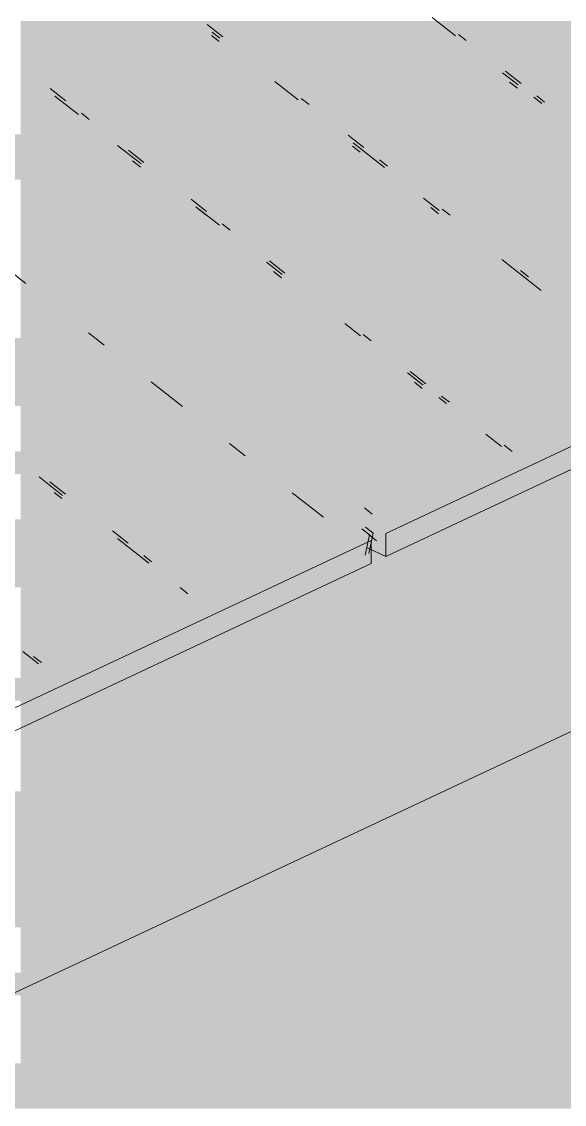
# Paper-space layout '03 3D Building and Roof' of a CAD drawing. Header units: millimetres. Extents: x 5 to 415, y 5 to 292.
# Drawn here: x 279.125 to 281.434, y 69.136 to 73.742 of the extents above; entities that cross this region are included whole.
import ezdxf

# ---------------------------------------------------------------- set-up
doc = ezdxf.new("R2010")
doc.units = ezdxf.units.MM
doc.layers.add('EXISTING', color=7, linetype='Continuous')
doc.layers.add('IMAGES', color=7, linetype='Continuous')

# ---------------------------------------------------------------- blocks, each defined once
blk = doc.blocks.new('SHEET_03')
at = {"layer": 'EXISTING', "color": 250, "lineweight": 9}
for p, q in [((280.871, 73.7606), (280.971, 73.6822)), ((279.9812, 73.6773), (279.9145, 73.7296)), ((279.9656, 73.6578), (279.9323, 73.6839)), ((279.9354, 73.6976), (279.9687, 73.6715)), ((281.0168, 73.6619), (280.9835, 73.688)), ((281.171, 73.5252), (281.2376, 73.4729)), ((281.2501, 73.4787), (281.1835, 73.5311)), ((280.202, 73.4883), (280.302, 73.4099)), ((281.2346, 73.4592), (281.2012, 73.4854)), ((279.3122, 73.405), (279.2455, 73.4574)), ((279.2663, 73.4253), (279.3663, 73.3469)), ((280.3478, 73.3896), (280.3145, 73.4157)), ((281.3043, 73.4206), (281.3376, 73.3944)), ((281.3501, 73.4003), (281.3168, 73.4264)), ((279.4121, 73.3266), (279.3788, 73.3527)), ((280.674, 71.5644), (284.4882, 73.355)), ((280.5811, 73.2065), (280.5144, 73.2588)), ((280.674, 71.4669), (284.4882, 73.2576)), ((279.533, 73.2161), (279.6329, 73.1376)), ((280.5655, 73.1869), (280.5322, 73.2131)), ((280.5353, 73.2268), (280.6686, 73.1221)), ((279.6454, 73.1434), (279.5788, 73.1958)), ((280.6811, 73.128), (280.6477, 73.1541)), ((279.6299, 73.1239), (279.5966, 73.1501)), ((279.912, 72.9342), (279.8454, 72.9865)), ((280.8352, 72.9913), (280.9019, 72.939)), ((279.8662, 72.9545), (279.9662, 72.876)), ((279.909, 72.9205), (279.8757, 72.9466)), ((280.8988, 72.9253), (280.8655, 72.9515)), ((280.9477, 72.9187), (280.9143, 72.9449)), ((280.012, 72.8557), (279.9787, 72.8819)), ((280.1662, 72.719), (280.2328, 72.6667)), ((280.2453, 72.6726), (280.1787, 72.7249)), ((281.1685, 72.7297), (281.3351, 72.5989)), ((279.0767, 72.6801), (279.1433, 72.6277)), ((280.2298, 72.653), (280.1964, 72.6792)), ((281.2809, 72.6571), (281.2476, 72.6833)), ((278.4884, 69.3266), (285.0735, 72.4181)), ((279.4099, 72.4185), (279.4766, 72.3662)), ((280.4994, 72.4574), (280.5661, 72.4051)), ((280.6119, 72.3848), (280.5786, 72.411)), ((280.766, 72.2482), (280.8327, 72.1959)), ((280.8452, 72.2017), (280.7785, 72.254)), ((279.6765, 72.2092), (279.8099, 72.1046)), ((280.8296, 72.1822), (280.7963, 72.2083)), ((280.8993, 72.1435), (280.9327, 72.1174)), ((280.9452, 72.1232), (280.9118, 72.1494)), ((281.0993, 71.9866), (281.166, 71.9343)), ((280.0098, 71.9476), (280.0765, 71.8953)), ((281.2118, 71.914), (281.1784, 71.9401)), ((279.1989, 71.8051), (279.2989, 71.7266)), ((279.3114, 71.7325), (279.2447, 71.7848)), ((279.2958, 71.7129), (279.2625, 71.7391)), ((280.2764, 71.7383), (280.4097, 71.6337)), ((280.6169, 71.6473), (280.5836, 71.6735)), ((280.5722, 71.5845), (280.6055, 71.5584)), ((280.6211, 71.5657), (280.5878, 71.5919)), ((279.578, 71.5232), (279.5113, 71.5755)), ((279.5322, 71.5435), (279.6655, 71.4389)), ((280.6055, 71.5584), (280.5864, 71.4729)), ((280.6016, 71.5601), (280.6349, 71.5339)), ((280.602, 71.4802), (280.6211, 71.5657)), ((280.674, 71.4669), (280.674, 71.5644)), ((276.7973, 69.7444), (280.6115, 71.535)), ((280.5959, 71.5035), (280.674, 71.4669)), ((280.6115, 71.535), (280.6115, 71.4376)), ((279.678, 71.4447), (279.6446, 71.4709)), ((277.2211, 69.8459), (280.6115, 71.4376)), ((279.7988, 71.3342), (279.8321, 71.3081)), ((279.1297, 71.0619), (279.1964, 71.0096)), ((279.2089, 71.0155), (279.1756, 71.0416))]:
    blk.add_line(p, q, dxfattribs=at)
at = {"layer": 'IMAGES', "color": 7}
for points in [[(279.12, 73.649), (279.2164, 73.649), (279.12, 73.7454), (279.2164, 73.7454)], [(279.2164, 73.649), (279.6982, 73.649), (279.2164, 73.7454), (279.6982, 73.7454)], [(279.6982, 73.649), (279.7945, 73.649), (279.6982, 73.7454), (279.7945, 73.7454)], [(279.7945, 73.649), (279.8909, 73.649), (279.7945, 73.7454), (279.8909, 73.7454)], [(279.8909, 73.649), (280.0836, 73.649), (279.8909, 73.7454), (280.0836, 73.7454)], [(280.0836, 73.649), (280.18, 73.649), (280.0836, 73.7454), (280.18, 73.7454)], [(280.18, 73.649), (280.7582, 73.649), (280.18, 73.7454), (280.7582, 73.7454)], [(280.7582, 73.649), (280.8545, 73.649), (280.7582, 73.7454), (280.8545, 73.7454)], [(280.8545, 73.649), (281.0473, 73.649), (280.8545, 73.7454), (281.0473, 73.7454)], [(281.0473, 73.649), (281.1436, 73.649), (281.0473, 73.7454), (281.1436, 73.7454)], [(281.1436, 73.649), (281.7218, 73.649), (281.1436, 73.7454), (281.7218, 73.7454)], [(279.12, 73.5526), (279.2164, 73.5526), (279.12, 73.649), (279.2164, 73.649)], [(279.2164, 73.5526), (279.3127, 73.5526), (279.2164, 73.649), (279.3127, 73.649)], [(279.3127, 73.5526), (279.7945, 73.5526), (279.3127, 73.649), (279.7945, 73.649)], [(279.7945, 73.5526), (279.8909, 73.5526), (279.7945, 73.649), (279.8909, 73.649)], [(279.8909, 73.5526), (279.9873, 73.5526), (279.8909, 73.649), (279.9873, 73.649)], [(279.9873, 73.5526), (280.0836, 73.5526), (279.9873, 73.649), (280.0836, 73.649)], [(280.0836, 73.5526), (280.18, 73.5526), (280.0836, 73.649), (280.18, 73.649)], [(280.18, 73.5526), (280.2764, 73.5526), (280.18, 73.649), (280.2764, 73.649)], [(280.2764, 73.5526), (280.3727, 73.5526), (280.2764, 73.649), (280.3727, 73.649)], [(280.3727, 73.5526), (280.9509, 73.5526), (280.3727, 73.649), (280.9509, 73.649)], [(280.9509, 73.5526), (281.0473, 73.5526), (280.9509, 73.649), (281.0473, 73.649)], [(281.0473, 73.5526), (281.1436, 73.5526), (281.0473, 73.649), (281.1436, 73.649)], [(281.1436, 73.5526), (281.24, 73.5526), (281.1436, 73.649), (281.24, 73.649)], [(281.24, 73.5526), (281.3364, 73.5526), (281.24, 73.649), (281.3364, 73.649)], [(281.3364, 73.5526), (281.8182, 73.5526), (281.3364, 73.649), (281.8182, 73.649)], [(279.12, 73.4562), (279.2164, 73.4562), (279.12, 73.5526), (279.2164, 73.5526)], [(279.2164, 73.4562), (279.3127, 73.4562), (279.2164, 73.5526), (279.3127, 73.5526)], [(279.3127, 73.4562), (279.8909, 73.4562), (279.3127, 73.5526), (279.8909, 73.5526)], [(279.8909, 73.4562), (279.9873, 73.4562), (279.8909, 73.5526), (279.9873, 73.5526)], [(279.9873, 73.4562), (280.0836, 73.4562), (279.9873, 73.5526), (280.0836, 73.5526)], [(280.0836, 73.4562), (280.18, 73.4562), (280.0836, 73.5526), (280.18, 73.5526)], [(280.18, 73.4562), (280.2764, 73.4562), (280.18, 73.5526), (280.2764, 73.5526)], [(280.2764, 73.4562), (280.3727, 73.4562), (280.2764, 73.5526), (280.3727, 73.5526)], [(280.3727, 73.4562), (280.4691, 73.4562), (280.3727, 73.5526), (280.4691, 73.5526)], [(280.4691, 73.4562), (280.9509, 73.4562), (280.4691, 73.5526), (280.9509, 73.5526)], [(280.9509, 73.4562), (281.0473, 73.4562), (280.9509, 73.5526), (281.0473, 73.5526)], [(281.0473, 73.4562), (281.1436, 73.4562), (281.0473, 73.5526), (281.1436, 73.5526)], [(281.1436, 73.4562), (281.24, 73.4562), (281.1436, 73.5526), (281.24, 73.5526)], [(281.24, 73.4562), (281.3364, 73.4562), (281.24, 73.5526), (281.3364, 73.5526)], [(281.3364, 73.4562), (281.4327, 73.4562), (281.3364, 73.5526), (281.4327, 73.5526)], [(281.4327, 73.4562), (281.9145, 73.4562), (281.4327, 73.5526), (281.9145, 73.5526)], [(279.12, 73.3598), (279.2164, 73.3598), (279.12, 73.4562), (279.2164, 73.4562)], [(279.2164, 73.3598), (279.4091, 73.3598), (279.2164, 73.4562), (279.4091, 73.4562)], [(279.4091, 73.3598), (279.5055, 73.3598), (279.4091, 73.4562), (279.5055, 73.4562)], [(279.5055, 73.3598), (280.0836, 73.3598), (279.5055, 73.4562), (280.0836, 73.4562)], [(280.0836, 73.3598), (280.18, 73.3598), (280.0836, 73.4562), (280.18, 73.4562)], [(280.18, 73.3598), (280.3727, 73.3598), (280.18, 73.4562), (280.3727, 73.4562)], [(280.3727, 73.3598), (280.4691, 73.3598), (280.3727, 73.4562), (280.4691, 73.4562)], [(280.4691, 73.3598), (280.5655, 73.3598), (280.4691, 73.4562), (280.5655, 73.4562)], [(280.5655, 73.3598), (281.1436, 73.3598), (280.5655, 73.4562), (281.1436, 73.4562)], [(281.1436, 73.3598), (281.24, 73.3598), (281.1436, 73.4562), (281.24, 73.4562)], [(281.24, 73.3598), (281.4327, 73.3598), (281.24, 73.4562), (281.4327, 73.4562)], [(281.4327, 73.3598), (282.1073, 73.3598), (281.4327, 73.4562), (282.1073, 73.4562)], [(279.12, 73.2634), (279.2164, 73.2634), (279.12, 73.3598), (279.2164, 73.3598)], [(279.2164, 73.2634), (279.3127, 73.2634), (279.2164, 73.3598), (279.3127, 73.3598)], [(279.3127, 73.2634), (279.5055, 73.2634), (279.3127, 73.3598), (279.5055, 73.3598)], [(279.5055, 73.2634), (279.6018, 73.2634), (279.5055, 73.3598), (279.6018, 73.3598)], [(279.6018, 73.2634), (279.6982, 73.2634), (279.6018, 73.3598), (279.6982, 73.3598)], [(279.6982, 73.2634), (280.18, 73.2634), (279.6982, 73.3598), (280.18, 73.3598)], [(280.18, 73.2634), (280.2764, 73.2634), (280.18, 73.3598), (280.2764, 73.3598)], [(280.2764, 73.2634), (280.3727, 73.2634), (280.2764, 73.3598), (280.3727, 73.3598)], [(280.3727, 73.2634), (280.4691, 73.2634), (280.3727, 73.3598), (280.4691, 73.3598)], [(280.4691, 73.2634), (280.5655, 73.2634), (280.4691, 73.3598), (280.5655, 73.3598)], [(280.5655, 73.2634), (280.6618, 73.2634), (280.5655, 73.3598), (280.6618, 73.3598)], [(280.6618, 73.2634), (281.1436, 73.2634), (280.6618, 73.3598), (281.1436, 73.3598)], [(281.1436, 73.2634), (281.24, 73.2634), (281.1436, 73.3598), (281.24, 73.3598)], [(281.24, 73.2634), (281.3364, 73.2634), (281.24, 73.3598), (281.3364, 73.3598)], [(281.3364, 73.2634), (281.4327, 73.2634), (281.3364, 73.3598), (281.4327, 73.3598)], [(281.4327, 73.2634), (281.5291, 73.2634), (281.4327, 73.3598), (281.5291, 73.3598)], [(278.8309, 73.167), (279.3127, 73.167), (278.8309, 73.2634), (279.3127, 73.2634)], [(279.3127, 73.167), (279.4091, 73.167), (279.3127, 73.2634), (279.4091, 73.2634)], [(279.4091, 73.167), (279.5055, 73.167), (279.4091, 73.2634), (279.5055, 73.2634)], [(279.5055, 73.167), (279.6018, 73.167), (279.5055, 73.2634), (279.6018, 73.2634)], [(279.6018, 73.167), (279.6982, 73.167), (279.6018, 73.2634), (279.6982, 73.2634)], [(279.6982, 73.167), (279.7945, 73.167), (279.6982, 73.2634), (279.7945, 73.2634)], [(279.7945, 73.167), (280.2764, 73.167), (279.7945, 73.2634), (280.2764, 73.2634)], [(280.2764, 73.167), (280.3727, 73.167), (280.2764, 73.2634), (280.3727, 73.2634)], [(280.3727, 73.167), (280.4691, 73.167), (280.3727, 73.2634), (280.4691, 73.2634)], [(280.4691, 73.167), (280.5655, 73.167), (280.4691, 73.2634), (280.5655, 73.2634)], [(280.5655, 73.167), (280.6618, 73.167), (280.5655, 73.2634), (280.6618, 73.2634)], [(280.6618, 73.167), (280.8545, 73.167), (280.6618, 73.2634), (280.8545, 73.2634)], [(280.8545, 73.167), (281.3364, 73.167), (280.8545, 73.2634), (281.3364, 73.2634)], [(281.3364, 73.167), (281.4327, 73.167), (281.3364, 73.2634), (281.4327, 73.2634)], [(281.4327, 73.167), (281.5291, 73.167), (281.4327, 73.2634), (281.5291, 73.2634)], [(278.9273, 73.0706), (279.4091, 73.0706), (278.9273, 73.167), (279.4091, 73.167)], [(279.4091, 73.0706), (279.5055, 73.0706), (279.4091, 73.167), (279.5055, 73.167)], [(279.5055, 73.0706), (279.6018, 73.0706), (279.5055, 73.167), (279.6018, 73.167)], [(279.6018, 73.0706), (279.6982, 73.0706), (279.6018, 73.167), (279.6982, 73.167)], [(279.6982, 72.9742), (279.7945, 72.9742), (279.6982, 73.167), (279.7945, 73.167)], [(279.7945, 73.0706), (279.8909, 73.0706), (279.7945, 73.167), (279.8909, 73.167)], [(279.8909, 73.0706), (279.9873, 73.0706), (279.8909, 73.167), (279.9873, 73.167)], [(279.9873, 73.0706), (280.4691, 73.0706), (279.9873, 73.167), (280.4691, 73.167)], [(280.4691, 73.0706), (280.5655, 73.0706), (280.4691, 73.167), (280.5655, 73.167)], [(280.5655, 73.0706), (280.6618, 73.0706), (280.5655, 73.167), (280.6618, 73.167)], [(280.6618, 72.9742), (280.7582, 72.9742), (280.6618, 73.167), (280.7582, 73.167)], [(280.7582, 73.0706), (280.8545, 73.0706), (280.7582, 73.167), (280.8545, 73.167)], [(280.8545, 73.0706), (280.9509, 73.0706), (280.8545, 73.167), (280.9509, 73.167)], [(280.9509, 73.0706), (281.4327, 73.0706), (280.9509, 73.167), (281.4327, 73.167)], [(281.4327, 73.0706), (281.5291, 73.0706), (281.4327, 73.167), (281.5291, 73.167)], [(279.12, 72.9742), (279.5055, 72.9742), (279.12, 73.0706), (279.5055, 73.0706)], [(279.5055, 72.9742), (279.6018, 72.9742), (279.5055, 73.0706), (279.6018, 73.0706)], [(279.6018, 72.9742), (279.6982, 72.9742), (279.6018, 73.0706), (279.6982, 73.0706)], [(279.7945, 72.9742), (279.8909, 72.9742), (279.7945, 73.0706), (279.8909, 73.0706)], [(279.8909, 72.9742), (279.9873, 72.9742), (279.8909, 73.0706), (279.9873, 73.0706)], [(279.9873, 72.9742), (280.0836, 72.9742), (279.9873, 73.0706), (280.0836, 73.0706)], [(280.0836, 72.9742), (280.5655, 72.9742), (280.0836, 73.0706), (280.5655, 73.0706)], [(280.5655, 72.9742), (280.6618, 72.9742), (280.5655, 73.0706), (280.6618, 73.0706)], [(280.7582, 72.9742), (280.8545, 72.9742), (280.7582, 73.0706), (280.8545, 73.0706)], [(280.8545, 72.9742), (280.9509, 72.9742), (280.8545, 73.0706), (280.9509, 73.0706)], [(280.9509, 72.9742), (281.5291, 72.9742), (280.9509, 73.0706), (281.5291, 73.0706)], [(279.12, 72.8778), (279.2164, 72.8778), (279.12, 72.9742), (279.2164, 72.9742)], [(279.2164, 72.8778), (279.6982, 72.8778), (279.2164, 72.9742), (279.6982, 72.9742)], [(279.6982, 72.8778), (279.7945, 72.8778), (279.6982, 72.9742), (279.7945, 72.9742)], [(279.7945, 72.8778), (279.8909, 72.8778), (279.7945, 72.9742), (279.8909, 72.9742)], [(279.8909, 72.8778), (279.9873, 72.8778), (279.8909, 72.9742), (279.9873, 72.9742)], [(279.9873, 72.8778), (280.0836, 72.8778), (279.9873, 72.9742), (280.0836, 72.9742)], [(280.0836, 72.8778), (280.18, 72.8778), (280.0836, 72.9742), (280.18, 72.9742)], [(280.18, 72.8778), (280.6618, 72.8778), (280.18, 72.9742), (280.6618, 72.9742)], [(280.6618, 72.8778), (280.7582, 72.8778), (280.6618, 72.9742), (280.7582, 72.9742)], [(280.7582, 72.8778), (280.8545, 72.8778), (280.7582, 72.9742), (280.8545, 72.9742)], [(280.8545, 72.8778), (281.0473, 72.8778), (280.8545, 72.9742), (281.0473, 72.9742)], [(281.0473, 72.8778), (281.1436, 72.8778), (281.0473, 72.9742), (281.1436, 72.9742)], [(281.1436, 72.8778), (281.24, 72.8778), (281.1436, 72.9742), (281.24, 72.9742)], [(281.24, 72.8778), (281.7218, 72.8778), (281.24, 72.9742), (281.7218, 72.9742)], [(279.12, 72.685), (279.2164, 72.685), (279.12, 72.8778), (279.2164, 72.8778)], [(279.2164, 72.7814), (279.3127, 72.7814), (279.2164, 72.8778), (279.3127, 72.8778)], [(279.3127, 72.7814), (279.7945, 72.7814), (279.3127, 72.8778), (279.7945, 72.8778)], [(279.7945, 72.7814), (279.8909, 72.7814), (279.7945, 72.8778), (279.8909, 72.8778)], [(279.8909, 72.7814), (280.0836, 72.7814), (279.8909, 72.8778), (280.0836, 72.8778)], [(280.0836, 72.7814), (280.18, 72.7814), (280.0836, 72.8778), (280.18, 72.8778)], [(280.18, 72.7814), (280.2764, 72.7814), (280.18, 72.8778), (280.2764, 72.8778)], [(280.2764, 72.7814), (280.7582, 72.7814), (280.2764, 72.8778), (280.7582, 72.8778)], [(280.7582, 72.7814), (280.8545, 72.7814), (280.7582, 72.8778), (280.8545, 72.8778)], [(280.8545, 72.7814), (280.9509, 72.7814), (280.8545, 72.8778), (280.9509, 72.8778)], [(280.9509, 72.7814), (281.0473, 72.7814), (280.9509, 72.8778), (281.0473, 72.8778)], [(281.0473, 72.685), (281.1436, 72.685), (281.0473, 72.8778), (281.1436, 72.8778)], [(281.1436, 72.7814), (281.24, 72.7814), (281.1436, 72.8778), (281.24, 72.8778)], [(281.24, 72.7814), (281.3364, 72.7814), (281.24, 72.8778), (281.3364, 72.8778)], [(281.3364, 72.7814), (281.8182, 72.7814), (281.3364, 72.8778), (281.8182, 72.8778)], [(279.2164, 72.685), (279.3127, 72.685), (279.2164, 72.7814), (279.3127, 72.7814)], [(279.3127, 72.685), (279.4091, 72.685), (279.3127, 72.7814), (279.4091, 72.7814)], [(279.4091, 72.685), (279.5055, 72.685), (279.4091, 72.7814), (279.5055, 72.7814)], [(279.5055, 72.685), (279.8909, 72.685), (279.5055, 72.7814), (279.8909, 72.7814)], [(279.8909, 72.685), (279.9873, 72.685), (279.8909, 72.7814), (279.9873, 72.7814)], [(279.9873, 72.685), (280.0836, 72.685), (279.9873, 72.7814), (280.0836, 72.7814)], [(280.0836, 72.685), (280.18, 72.685), (280.0836, 72.7814), (280.18, 72.7814)], [(280.18, 72.685), (280.2764, 72.685), (280.18, 72.7814), (280.2764, 72.7814)], [(280.2764, 72.685), (280.3727, 72.685), (280.2764, 72.7814), (280.3727, 72.7814)], [(280.3727, 72.685), (280.9509, 72.685), (280.3727, 72.7814), (280.9509, 72.7814)], [(280.9509, 72.685), (281.0473, 72.685), (280.9509, 72.7814), (281.0473, 72.7814)], [(281.1436, 72.685), (281.24, 72.685), (281.1436, 72.7814), (281.24, 72.7814)], [(281.24, 72.685), (281.3364, 72.685), (281.24, 72.7814), (281.3364, 72.7814)], [(281.3364, 72.685), (281.4327, 72.685), (281.3364, 72.7814), (281.4327, 72.7814)], [(281.4327, 72.685), (281.9145, 72.685), (281.4327, 72.7814), (281.9145, 72.7814)], [(279.12, 72.4922), (279.2164, 72.4922), (279.12, 72.685), (279.2164, 72.685)], [(279.2164, 72.5886), (279.3127, 72.5886), (279.2164, 72.685), (279.3127, 72.685)], [(279.3127, 72.5886), (279.4091, 72.5886), (279.3127, 72.685), (279.4091, 72.685)], [(279.4091, 72.5886), (279.6018, 72.5886), (279.4091, 72.685), (279.6018, 72.685)], [(279.6018, 72.5886), (279.9873, 72.5886), (279.6018, 72.685), (279.9873, 72.685)], [(279.9873, 72.5886), (280.0836, 72.5886), (279.9873, 72.685), (280.0836, 72.685)], [(280.0836, 72.5886), (280.18, 72.5886), (280.0836, 72.685), (280.18, 72.685)], [(280.18, 72.5886), (280.3727, 72.5886), (280.18, 72.685), (280.3727, 72.685)], [(280.3727, 72.5886), (280.4691, 72.5886), (280.3727, 72.685), (280.4691, 72.685)], [(280.4691, 72.5886), (280.5655, 72.5886), (280.4691, 72.685), (280.5655, 72.685)], [(280.5655, 72.5886), (281.0473, 72.5886), (280.5655, 72.685), (281.0473, 72.685)], [(281.0473, 72.5886), (281.1436, 72.5886), (281.0473, 72.685), (281.1436, 72.685)], [(281.1436, 72.5886), (281.24, 72.5886), (281.1436, 72.685), (281.24, 72.685)], [(281.24, 72.5886), (281.3364, 72.5886), (281.24, 72.685), (281.3364, 72.685)], [(281.3364, 72.5886), (281.4327, 72.5886), (281.3364, 72.685), (281.4327, 72.685)], [(281.4327, 72.5886), (281.5291, 72.5886), (281.4327, 72.685), (281.5291, 72.685)], [(279.2164, 72.4922), (279.4091, 72.4922), (279.2164, 72.5886), (279.4091, 72.5886)], [(279.4091, 72.4922), (279.5055, 72.4922), (279.4091, 72.5886), (279.5055, 72.5886)], [(279.5055, 72.3958), (279.6018, 72.3958), (279.5055, 72.5886), (279.6018, 72.5886)], [(279.6018, 72.4922), (279.6982, 72.4922), (279.6018, 72.5886), (279.6982, 72.5886)], [(279.6982, 72.4922), (280.18, 72.4922), (279.6982, 72.5886), (280.18, 72.5886)], [(280.18, 72.4922), (280.2764, 72.4922), (280.18, 72.5886), (280.2764, 72.5886)], [(280.2764, 72.4922), (280.3727, 72.4922), (280.2764, 72.5886), (280.3727, 72.5886)], [(280.3727, 72.4922), (280.4691, 72.4922), (280.3727, 72.5886), (280.4691, 72.5886)], [(280.4691, 72.4922), (280.5655, 72.4922), (280.4691, 72.5886), (280.5655, 72.5886)], [(280.5655, 72.4922), (280.6618, 72.4922), (280.5655, 72.5886), (280.6618, 72.5886)], [(280.6618, 72.4922), (281.1436, 72.4922), (280.6618, 72.5886), (281.1436, 72.5886)], [(281.1436, 72.4922), (281.24, 72.4922), (281.1436, 72.5886), (281.24, 72.5886)], [(281.24, 72.4922), (281.3364, 72.4922), (281.24, 72.5886), (281.3364, 72.5886)], [(281.3364, 72.4922), (281.5291, 72.4922), (281.3364, 72.5886), (281.5291, 72.5886)], [(279.12, 72.3958), (279.2164, 72.3958), (279.12, 72.4922), (279.2164, 72.4922)], [(279.2164, 72.3958), (279.3127, 72.3958), (279.2164, 72.4922), (279.3127, 72.4922)], [(279.3127, 72.3958), (279.4091, 72.3958), (279.3127, 72.4922), (279.4091, 72.4922)], [(279.4091, 72.3958), (279.5055, 72.3958), (279.4091, 72.4922), (279.5055, 72.4922)], [(279.6018, 72.3958), (279.6982, 72.3958), (279.6018, 72.4922), (279.6982, 72.4922)], [(279.6982, 72.3958), (279.7945, 72.3958), (279.6982, 72.4922), (279.7945, 72.4922)], [(279.7945, 72.3958), (279.8909, 72.3958), (279.7945, 72.4922), (279.8909, 72.4922)], [(279.8909, 72.2994), (280.3727, 72.2994), (279.8909, 72.4922), (280.3727, 72.4922)], [(280.3727, 72.3958), (280.5655, 72.3958), (280.3727, 72.4922), (280.5655, 72.4922)], [(280.5655, 72.3958), (280.6618, 72.3958), (280.5655, 72.4922), (280.6618, 72.4922)], [(280.6618, 72.3958), (280.7582, 72.3958), (280.6618, 72.4922), (280.7582, 72.4922)], [(280.7582, 72.3958), (281.24, 72.3958), (280.7582, 72.4922), (281.24, 72.4922)], [(281.24, 72.3958), (281.3364, 72.3958), (281.24, 72.4922), (281.3364, 72.4922)], [(281.3364, 72.3958), (281.4327, 72.3958), (281.3364, 72.4922), (281.4327, 72.4922)], [(281.4327, 72.3958), (281.6255, 72.3958), (281.4327, 72.4922), (281.6255, 72.4922)], [(278.7345, 72.2994), (279.2164, 72.2994), (278.7345, 72.3958), (279.2164, 72.3958)], [(279.2164, 72.2994), (279.3127, 72.2994), (279.2164, 72.3958), (279.3127, 72.3958)], [(279.3127, 72.2994), (279.4091, 72.2994), (279.3127, 72.3958), (279.4091, 72.3958)], [(279.4091, 72.2994), (279.5055, 72.2994), (279.4091, 72.3958), (279.5055, 72.3958)], [(279.5055, 72.2994), (279.6018, 72.2994), (279.5055, 72.3958), (279.6018, 72.3958)], [(279.6018, 72.2994), (279.7945, 72.2994), (279.6018, 72.3958), (279.7945, 72.3958)], [(279.7945, 72.2994), (279.8909, 72.2994), (279.7945, 72.3958), (279.8909, 72.3958)], [(280.3727, 72.2994), (280.4691, 72.2994), (280.3727, 72.3958), (280.4691, 72.3958)], [(280.4691, 72.2994), (280.5655, 72.2994), (280.4691, 72.3958), (280.5655, 72.3958)], [(280.5655, 72.2994), (280.7582, 72.2994), (280.5655, 72.3958), (280.7582, 72.3958)], [(280.7582, 72.2994), (280.8545, 72.2994), (280.7582, 72.3958), (280.8545, 72.3958)], [(280.8545, 72.2994), (280.9509, 72.2994), (280.8545, 72.3958), (280.9509, 72.3958)], [(280.9509, 72.2994), (281.4327, 72.2994), (280.9509, 72.3958), (281.4327, 72.3958)], [(281.4327, 72.2994), (281.5291, 72.2994), (281.4327, 72.3958), (281.5291, 72.3958)], [(278.8309, 72.203), (279.3127, 72.203), (278.8309, 72.2994), (279.3127, 72.2994)], [(279.3127, 72.203), (279.4091, 72.203), (279.3127, 72.2994), (279.4091, 72.2994)], [(279.4091, 72.203), (279.5055, 72.203), (279.4091, 72.2994), (279.5055, 72.2994)], [(279.5055, 72.203), (279.6018, 72.203), (279.5055, 72.2994), (279.6018, 72.2994)], [(279.6018, 72.203), (279.8909, 72.203), (279.6018, 72.2994), (279.8909, 72.2994)], [(279.8909, 72.203), (279.9873, 72.203), (279.8909, 72.2994), (279.9873, 72.2994)], [(279.9873, 72.203), (280.0836, 72.203), (279.9873, 72.2994), (280.0836, 72.2994)], [(280.0836, 72.203), (280.4691, 72.203), (280.0836, 72.2994), (280.4691, 72.2994)], [(280.4691, 72.203), (280.5655, 72.203), (280.4691, 72.2994), (280.5655, 72.2994)], [(280.5655, 72.203), (280.6618, 72.203), (280.5655, 72.2994), (280.6618, 72.2994)], [(280.6618, 72.203), (280.8545, 72.203), (280.6618, 72.2994), (280.8545, 72.2994)], [(280.8545, 72.203), (280.9509, 72.203), (280.8545, 72.2994), (280.9509, 72.2994)], [(280.9509, 72.203), (281.0473, 72.203), (280.9509, 72.2994), (281.0473, 72.2994)], [(281.0473, 72.203), (281.5291, 72.203), (281.0473, 72.2994), (281.5291, 72.2994)], [(279.0236, 72.1065), (279.4091, 72.1065), (279.0236, 72.203), (279.4091, 72.203)], [(279.4091, 72.1065), (279.5055, 72.1065), (279.4091, 72.203), (279.5055, 72.203)], [(279.5055, 72.1065), (279.6018, 72.1065), (279.5055, 72.203), (279.6018, 72.203)], [(279.6018, 72.1065), (279.6982, 72.1065), (279.6018, 72.203), (279.6982, 72.203)], [(279.6982, 72.1065), (279.7945, 72.1065), (279.6982, 72.203), (279.7945, 72.203)], [(279.7945, 72.1065), (279.9873, 72.1065), (279.7945, 72.203), (279.9873, 72.203)], [(279.9873, 72.1065), (280.0836, 72.1065), (279.9873, 72.203), (280.0836, 72.203)], [(280.0836, 72.1065), (280.18, 72.1065), (280.0836, 72.203), (280.18, 72.203)], [(280.18, 72.1065), (280.6618, 72.1065), (280.18, 72.203), (280.6618, 72.203)], [(280.6618, 72.1065), (280.7582, 72.1065), (280.6618, 72.203), (280.7582, 72.203)], [(280.7582, 72.1065), (280.9509, 72.1065), (280.7582, 72.203), (280.9509, 72.203)], [(280.9509, 72.1065), (281.0473, 72.1065), (280.9509, 72.203), (281.0473, 72.203)], [(281.0473, 72.1065), (281.1436, 72.1065), (281.0473, 72.203), (281.1436, 72.203)], [(281.1436, 72.1065), (281.5291, 72.1065), (281.1436, 72.203), (281.5291, 72.203)], [(279.12, 72.0101), (279.6018, 72.0101), (279.12, 72.1065), (279.6018, 72.1065)], [(279.6018, 72.0101), (279.6982, 72.0101), (279.6018, 72.1065), (279.6982, 72.1065)], [(279.6982, 72.0101), (279.7945, 72.0101), (279.6982, 72.1065), (279.7945, 72.1065)], [(279.7945, 72.0101), (279.8909, 72.0101), (279.7945, 72.1065), (279.8909, 72.1065)], [(279.8909, 72.0101), (279.9873, 72.0101), (279.8909, 72.1065), (279.9873, 72.1065)], [(279.9873, 72.0101), (280.18, 72.0101), (279.9873, 72.1065), (280.18, 72.1065)], [(280.18, 72.0101), (280.2764, 72.0101), (280.18, 72.1065), (280.2764, 72.1065)], [(280.2764, 72.0101), (280.3727, 72.0101), (280.2764, 72.1065), (280.3727, 72.1065)], [(280.3727, 72.0101), (280.7582, 72.0101), (280.3727, 72.1065), (280.7582, 72.1065)], [(280.7582, 72.0101), (280.8545, 72.0101), (280.7582, 72.1065), (280.8545, 72.1065)], [(280.8545, 72.0101), (280.9509, 72.0101), (280.8545, 72.1065), (280.9509, 72.1065)], [(280.9509, 72.0101), (281.0473, 72.0101), (280.9509, 72.1065), (281.0473, 72.1065)], [(281.0473, 72.0101), (281.1436, 72.0101), (281.0473, 72.1065), (281.1436, 72.1065)], [(281.1436, 72.0101), (281.4327, 72.0101), (281.1436, 72.1065), (281.4327, 72.1065)], [(281.4327, 72.0101), (281.5291, 72.0101), (281.4327, 72.1065), (281.5291, 72.1065)], [(279.12, 71.9137), (279.2164, 71.9137), (279.12, 72.0101), (279.2164, 72.0101)], [(279.2164, 71.9137), (279.6982, 71.9137), (279.2164, 72.0101), (279.6982, 72.0101)], [(279.6982, 71.9137), (279.7945, 71.9137), (279.6982, 72.0101), (279.7945, 72.0101)], [(279.7945, 71.9137), (279.8909, 71.9137), (279.7945, 72.0101), (279.8909, 72.0101)], [(279.8909, 71.9137), (279.9873, 71.9137), (279.8909, 72.0101), (279.9873, 72.0101)], [(279.9873, 71.9137), (280.0836, 71.9137), (279.9873, 72.0101), (280.0836, 72.0101)], [(280.0836, 71.9137), (280.18, 71.9137), (280.0836, 72.0101), (280.18, 72.0101)], [(280.18, 71.9137), (280.2764, 71.9137), (280.18, 72.0101), (280.2764, 72.0101)], [(280.2764, 71.9137), (280.4691, 71.9137), (280.2764, 72.0101), (280.4691, 72.0101)], [(280.4691, 71.9137), (280.8545, 71.9137), (280.4691, 72.0101), (280.8545, 72.0101)], [(280.8545, 71.9137), (280.9509, 71.9137), (280.8545, 72.0101), (280.9509, 72.0101)], [(280.9509, 71.9137), (281.0473, 71.9137), (280.9509, 72.0101), (281.0473, 72.0101)], [(281.0473, 71.9137), (281.1436, 71.9137), (281.0473, 72.0101), (281.1436, 72.0101)], [(281.1436, 71.9137), (281.24, 71.9137), (281.1436, 72.0101), (281.24, 72.0101)], [(281.24, 71.9137), (281.4327, 71.9137), (281.24, 72.0101), (281.4327, 72.0101)], [(281.4327, 71.9137), (281.5291, 71.9137), (281.4327, 72.0101), (281.5291, 72.0101)], [(279.0236, 71.8173), (279.2164, 71.8173), (279.0236, 71.9137), (279.2164, 71.9137)], [(279.2164, 71.8173), (279.3127, 71.8173), (279.2164, 71.9137), (279.3127, 71.9137)], [(279.3127, 71.8173), (279.4091, 71.8173), (279.3127, 71.9137), (279.4091, 71.9137)], [(279.4091, 71.8173), (279.8909, 71.8173), (279.4091, 71.9137), (279.8909, 71.9137)], [(279.8909, 71.8173), (279.9873, 71.8173), (279.8909, 71.9137), (279.9873, 71.9137)], [(279.9873, 71.8173), (280.0836, 71.8173), (279.9873, 71.9137), (280.0836, 71.9137)], [(280.0836, 71.8173), (280.18, 71.8173), (280.0836, 71.9137), (280.18, 71.9137)], [(280.18, 71.8173), (280.2764, 71.8173), (280.18, 71.9137), (280.2764, 71.9137)], [(280.2764, 71.8173), (280.4691, 71.8173), (280.2764, 71.9137), (280.4691, 71.9137)], [(280.4691, 71.8173), (280.5655, 71.8173), (280.4691, 71.9137), (280.5655, 71.9137)], [(280.5655, 71.8173), (280.7582, 71.8173), (280.5655, 71.9137), (280.7582, 71.9137)], [(280.7582, 71.8173), (280.8545, 71.8173), (280.7582, 71.9137), (280.8545, 71.9137)], [(280.8545, 71.8173), (281.0473, 71.8173), (280.8545, 71.9137), (281.0473, 71.9137)], [(281.0473, 71.8173), (281.1436, 71.8173), (281.0473, 71.9137), (281.1436, 71.9137)], [(281.1436, 71.8173), (281.24, 71.8173), (281.1436, 71.9137), (281.24, 71.9137)], [(281.24, 71.8173), (281.4327, 71.8173), (281.24, 71.9137), (281.4327, 71.9137)], [(281.4327, 71.7209), (281.5291, 71.7209), (281.4327, 71.9137), (281.5291, 71.9137)], [(279.12, 71.7209), (279.2164, 71.7209), (279.12, 71.8173), (279.2164, 71.8173)], [(279.2164, 71.7209), (279.3127, 71.7209), (279.2164, 71.8173), (279.3127, 71.8173)], [(279.3127, 71.7209), (279.4091, 71.7209), (279.3127, 71.8173), (279.4091, 71.8173)], [(279.4091, 71.7209), (279.5055, 71.7209), (279.4091, 71.8173), (279.5055, 71.8173)], [(279.5055, 71.7209), (280.0836, 71.7209), (279.5055, 71.8173), (280.0836, 71.8173)], [(280.0836, 71.7209), (280.18, 71.7209), (280.0836, 71.8173), (280.18, 71.8173)], [(280.18, 71.7209), (280.2764, 71.7209), (280.18, 71.8173), (280.2764, 71.8173)], [(280.2764, 71.7209), (280.4691, 71.7209), (280.2764, 71.8173), (280.4691, 71.8173)], [(280.4691, 71.7209), (280.5655, 71.7209), (280.4691, 71.8173), (280.5655, 71.8173)], [(280.5655, 71.7209), (280.8545, 71.7209), (280.5655, 71.8173), (280.8545, 71.8173)], [(280.8545, 71.7209), (280.9509, 71.7209), (280.8545, 71.8173), (280.9509, 71.8173)], [(280.9509, 71.7209), (281.0473, 71.7209), (280.9509, 71.8173), (281.0473, 71.8173)], [(281.0473, 71.7209), (281.1436, 71.7209), (281.0473, 71.8173), (281.1436, 71.8173)], [(281.1436, 71.7209), (281.24, 71.7209), (281.1436, 71.8173), (281.24, 71.8173)], [(281.24, 71.7209), (281.4327, 71.7209), (281.24, 71.8173), (281.4327, 71.8173)], [(279.12, 71.6245), (279.2164, 71.6245), (279.12, 71.7209), (279.2164, 71.7209)], [(279.2164, 71.6245), (279.3127, 71.6245), (279.2164, 71.7209), (279.3127, 71.7209)], [(279.3127, 71.6245), (279.4091, 71.6245), (279.3127, 71.7209), (279.4091, 71.7209)], [(279.4091, 71.6245), (279.5055, 71.6245), (279.4091, 71.7209), (279.5055, 71.7209)], [(279.5055, 71.6245), (279.6018, 71.6245), (279.5055, 71.7209), (279.6018, 71.7209)], [(279.6018, 71.6245), (280.0836, 71.6245), (279.6018, 71.7209), (280.0836, 71.7209)], [(280.0836, 71.6245), (280.18, 71.6245), (280.0836, 71.7209), (280.18, 71.7209)], [(280.18, 71.6245), (280.2764, 71.6245), (280.18, 71.7209), (280.2764, 71.7209)], [(280.2764, 71.6245), (280.3727, 71.6245), (280.2764, 71.7209), (280.3727, 71.7209)], [(280.3727, 71.5281), (280.4691, 71.5281), (280.3727, 71.7209), (280.4691, 71.7209)], [(280.4691, 71.5281), (280.5655, 71.5281), (280.4691, 71.7209), (280.5655, 71.7209)], [(280.5655, 71.6245), (280.6618, 71.6245), (280.5655, 71.7209), (280.6618, 71.7209)], [(280.6618, 71.6245), (280.7582, 71.6245), (280.6618, 71.7209), (280.7582, 71.7209)], [(280.7582, 71.6245), (280.8545, 71.6245), (280.7582, 71.7209), (280.8545, 71.7209)], [(280.8545, 71.4317), (280.9509, 71.4317), (280.8545, 71.7209), (280.9509, 71.7209)], [(280.9509, 71.6245), (281.0473, 71.6245), (280.9509, 71.7209), (281.0473, 71.7209)], [(281.0473, 71.6245), (281.1436, 71.6245), (281.0473, 71.7209), (281.1436, 71.7209)], [(281.1436, 71.6245), (281.3364, 71.6245), (281.1436, 71.7209), (281.3364, 71.7209)], [(281.3364, 71.6245), (281.4327, 71.6245), (281.3364, 71.7209), (281.4327, 71.7209)], [(281.4327, 71.6245), (281.6255, 71.6245), (281.4327, 71.7209), (281.6255, 71.7209)], [(278.7345, 71.5281), (279.2164, 71.5281), (278.7345, 71.6245), (279.2164, 71.6245)], [(279.2164, 71.5281), (279.3127, 71.5281), (279.2164, 71.6245), (279.3127, 71.6245)], [(279.3127, 71.5281), (279.4091, 71.5281), (279.3127, 71.6245), (279.4091, 71.6245)], [(279.4091, 71.5281), (279.6018, 71.5281), (279.4091, 71.6245), (279.6018, 71.6245)], [(279.6018, 71.5281), (279.6982, 71.5281), (279.6018, 71.6245), (279.6982, 71.6245)], [(279.6982, 71.5281), (279.7945, 71.5281), (279.6982, 71.6245), (279.7945, 71.6245)], [(279.7945, 71.5281), (280.18, 71.5281), (279.7945, 71.6245), (280.18, 71.6245)], [(280.18, 71.5281), (280.2764, 71.5281), (280.18, 71.6245), (280.2764, 71.6245)], [(280.2764, 71.5281), (280.3727, 71.5281), (280.2764, 71.6245), (280.3727, 71.6245)], [(280.5655, 71.5281), (280.6618, 71.5281), (280.5655, 71.6245), (280.6618, 71.6245)], [(280.6618, 71.5281), (280.7582, 71.5281), (280.6618, 71.6245), (280.7582, 71.6245)], [(280.7582, 71.5281), (280.8545, 71.5281), (280.7582, 71.6245), (280.8545, 71.6245)], [(280.9509, 71.5281), (281.0473, 71.5281), (280.9509, 71.6245), (281.0473, 71.6245)], [(281.0473, 71.5281), (281.1436, 71.5281), (281.0473, 71.6245), (281.1436, 71.6245)], [(281.1436, 71.5281), (281.24, 71.5281), (281.1436, 71.6245), (281.24, 71.6245)], [(281.24, 71.5281), (281.3364, 71.5281), (281.24, 71.6245), (281.3364, 71.6245)], [(281.3364, 71.5281), (281.4327, 71.5281), (281.3364, 71.6245), (281.4327, 71.6245)], [(281.4327, 71.5281), (282.6855, 71.5281), (281.4327, 71.6245), (282.6855, 71.6245)], [(278.8309, 71.4317), (279.4091, 71.4317), (278.8309, 71.5281), (279.4091, 71.5281)], [(279.4091, 71.4317), (279.5055, 71.4317), (279.4091, 71.5281), (279.5055, 71.5281)], [(279.5055, 71.4317), (279.6982, 71.4317), (279.5055, 71.5281), (279.6982, 71.5281)], [(279.6982, 71.4317), (279.7945, 71.4317), (279.6982, 71.5281), (279.7945, 71.5281)], [(279.7945, 71.4317), (279.8909, 71.4317), (279.7945, 71.5281), (279.8909, 71.5281)], [(279.8909, 71.4317), (279.9873, 71.4317), (279.8909, 71.5281), (279.9873, 71.5281)], [(279.9873, 71.4317), (280.0836, 71.4317), (279.9873, 71.5281), (280.0836, 71.5281)], [(280.0836, 71.4317), (280.18, 71.4317), (280.0836, 71.5281), (280.18, 71.5281)], [(280.18, 71.4317), (280.2764, 71.4317), (280.18, 71.5281), (280.2764, 71.5281)], [(280.2764, 71.2389), (280.3727, 71.2389), (280.2764, 71.5281), (280.3727, 71.5281)], [(280.3727, 71.4317), (280.5655, 71.4317), (280.3727, 71.5281), (280.5655, 71.5281)], [(280.5655, 71.4317), (280.6618, 71.4317), (280.5655, 71.5281), (280.6618, 71.5281)], [(280.6618, 71.4317), (280.7582, 71.4317), (280.6618, 71.5281), (280.7582, 71.5281)], [(280.7582, 71.4317), (280.8545, 71.4317), (280.7582, 71.5281), (280.8545, 71.5281)], [(280.9509, 71.4317), (281.24, 71.4317), (280.9509, 71.5281), (281.24, 71.5281)], [(281.24, 71.4317), (281.3364, 71.4317), (281.24, 71.5281), (281.3364, 71.5281)], [(281.3364, 71.4317), (282.3964, 71.4317), (281.3364, 71.5281), (282.3964, 71.5281)], [(279.0236, 71.3353), (279.6018, 71.3353), (279.0236, 71.4317), (279.6018, 71.4317)], [(279.6018, 71.3353), (279.6982, 71.3353), (279.6018, 71.4317), (279.6982, 71.4317)], [(279.6982, 71.3353), (279.7945, 71.3353), (279.6982, 71.4317), (279.7945, 71.4317)], [(279.7945, 71.3353), (279.9873, 71.3353), (279.7945, 71.4317), (279.9873, 71.4317)], [(279.9873, 71.3353), (280.18, 71.3353), (279.9873, 71.4317), (280.18, 71.4317)], [(280.18, 71.3353), (280.2764, 71.3353), (280.18, 71.4317), (280.2764, 71.4317)], [(280.3727, 71.3353), (280.4691, 71.3353), (280.3727, 71.4317), (280.4691, 71.4317)], [(280.4691, 71.3353), (280.5655, 71.3353), (280.4691, 71.4317), (280.5655, 71.4317)], [(280.5655, 71.3353), (280.6618, 71.3353), (280.5655, 71.4317), (280.6618, 71.4317)], [(280.6618, 71.3353), (280.7582, 71.3353), (280.6618, 71.4317), (280.7582, 71.4317)], [(280.7582, 71.3353), (280.8545, 71.3353), (280.7582, 71.4317), (280.8545, 71.4317)], [(280.8545, 71.3353), (280.9509, 71.3353), (280.8545, 71.4317), (280.9509, 71.4317)], [(280.9509, 71.3353), (282.2036, 71.3353), (280.9509, 71.4317), (282.2036, 71.4317)], [(279.12, 71.2389), (279.6018, 71.2389), (279.12, 71.3353), (279.6018, 71.3353)], [(279.6018, 71.2389), (279.6982, 71.2389), (279.6018, 71.3353), (279.6982, 71.3353)], [(279.6982, 71.2389), (279.7945, 71.2389), (279.6982, 71.3353), (279.7945, 71.3353)], [(279.7945, 71.2389), (279.9873, 71.2389), (279.7945, 71.3353), (279.9873, 71.3353)], [(279.9873, 71.2389), (280.0836, 71.2389), (279.9873, 71.3353), (280.0836, 71.3353)], [(280.0836, 71.2389), (280.18, 71.2389), (280.0836, 71.3353), (280.18, 71.3353)], [(280.18, 71.2389), (280.2764, 71.2389), (280.18, 71.3353), (280.2764, 71.3353)], [(280.3727, 71.2389), (280.4691, 71.2389), (280.3727, 71.3353), (280.4691, 71.3353)], [(280.4691, 71.2389), (280.5655, 71.2389), (280.4691, 71.3353), (280.5655, 71.3353)], [(280.5655, 71.2389), (280.6618, 71.2389), (280.5655, 71.3353), (280.6618, 71.3353)], [(280.6618, 71.2389), (280.8545, 71.2389), (280.6618, 71.3353), (280.8545, 71.3353)], [(280.8545, 71.2389), (282.1073, 71.2389), (280.8545, 71.3353), (282.1073, 71.3353)], [(279.12, 71.1425), (279.2164, 71.1425), (279.12, 71.2389), (279.2164, 71.2389)], [(279.2164, 71.1425), (279.3127, 71.1425), (279.2164, 71.2389), (279.3127, 71.2389)], [(279.3127, 71.1425), (279.5055, 71.1425), (279.3127, 71.2389), (279.5055, 71.2389)], [(279.5055, 71.1425), (279.6018, 71.1425), (279.5055, 71.2389), (279.6018, 71.2389)], [(279.6018, 71.1425), (279.6982, 71.1425), (279.6018, 71.2389), (279.6982, 71.2389)], [(279.6982, 71.1425), (279.7945, 71.1425), (279.6982, 71.2389), (279.7945, 71.2389)], [(279.7945, 71.1425), (279.8909, 71.1425), (279.7945, 71.2389), (279.8909, 71.2389)], [(279.8909, 71.1425), (279.9873, 71.1425), (279.8909, 71.2389), (279.9873, 71.2389)], [(279.9873, 71.0461), (280.0836, 71.0461), (279.9873, 71.2389), (280.0836, 71.2389)], [(280.0836, 71.1425), (280.18, 71.1425), (280.0836, 71.2389), (280.18, 71.2389)], [(280.18, 71.1425), (280.3727, 71.1425), (280.18, 71.2389), (280.3727, 71.2389)], [(280.3727, 71.1425), (280.4691, 71.1425), (280.3727, 71.2389), (280.4691, 71.2389)], [(280.4691, 71.1425), (280.5655, 71.1425), (280.4691, 71.2389), (280.5655, 71.2389)], [(280.5655, 71.1425), (281.8182, 71.1425), (280.5655, 71.2389), (281.8182, 71.2389)], [(279.12, 71.0461), (279.2164, 71.0461), (279.12, 71.1425), (279.2164, 71.1425)], [(279.2164, 71.0461), (279.3127, 71.0461), (279.2164, 71.1425), (279.3127, 71.1425)], [(279.3127, 71.0461), (279.4091, 71.0461), (279.3127, 71.1425), (279.4091, 71.1425)], [(279.4091, 71.0461), (279.5055, 71.0461), (279.4091, 71.1425), (279.5055, 71.1425)], [(279.5055, 71.0461), (279.6018, 71.0461), (279.5055, 71.1425), (279.6018, 71.1425)], [(279.6018, 71.0461), (279.6982, 71.0461), (279.6018, 71.1425), (279.6982, 71.1425)], [(279.6982, 71.0461), (279.7945, 71.0461), (279.6982, 71.1425), (279.7945, 71.1425)], [(279.7945, 71.0461), (279.8909, 71.0461), (279.7945, 71.1425), (279.8909, 71.1425)], [(279.8909, 71.0461), (279.9873, 71.0461), (279.8909, 71.1425), (279.9873, 71.1425)], [(280.0836, 71.0461), (280.18, 71.0461), (280.0836, 71.1425), (280.18, 71.1425)], [(280.18, 71.0461), (280.3727, 71.0461), (280.18, 71.1425), (280.3727, 71.1425)], [(280.3727, 71.0461), (280.4691, 71.0461), (280.3727, 71.1425), (280.4691, 71.1425)], [(280.4691, 71.0461), (281.6255, 71.0461), (280.4691, 71.1425), (281.6255, 71.1425)], [(279.12, 70.9497), (279.3127, 70.9497), (279.12, 71.0461), (279.3127, 71.0461)], [(279.3127, 70.9497), (279.5055, 70.9497), (279.3127, 71.0461), (279.5055, 71.0461)], [(279.5055, 70.9497), (279.6018, 70.9497), (279.5055, 71.0461), (279.6018, 71.0461)], [(279.6018, 70.9497), (279.7945, 70.9497), (279.6018, 71.0461), (279.7945, 71.0461)], [(279.7945, 70.9497), (279.8909, 70.9497), (279.7945, 71.0461), (279.8909, 71.0461)], [(279.8909, 70.9497), (279.9873, 70.9497), (279.8909, 71.0461), (279.9873, 71.0461)], [(279.9873, 70.9497), (280.18, 70.9497), (279.9873, 71.0461), (280.18, 71.0461)], [(280.18, 70.9497), (281.3364, 70.9497), (280.18, 71.0461), (281.3364, 71.0461)], [(281.3364, 70.9497), (281.4327, 70.9497), (281.3364, 71.0461), (281.4327, 71.0461)], [(281.4327, 70.9497), (281.6255, 70.9497), (281.4327, 71.0461), (281.6255, 71.0461)], [(279.0236, 70.8533), (279.3127, 70.8533), (279.0236, 70.9497), (279.3127, 70.9497)], [(279.3127, 70.8533), (279.4091, 70.8533), (279.3127, 70.9497), (279.4091, 70.9497)], [(279.4091, 70.8533), (279.5055, 70.8533), (279.4091, 70.9497), (279.5055, 70.9497)], [(279.5055, 70.8533), (279.6018, 70.8533), (279.5055, 70.9497), (279.6018, 70.9497)], [(279.6018, 70.8533), (279.6982, 70.8533), (279.6018, 70.9497), (279.6982, 70.9497)], [(279.6982, 70.8533), (279.7945, 70.8533), (279.6982, 70.9497), (279.7945, 70.9497)], [(279.7945, 70.8533), (279.9873, 70.8533), (279.7945, 70.9497), (279.9873, 70.9497)], [(279.9873, 70.8533), (281.24, 70.8533), (279.9873, 70.9497), (281.24, 70.9497)], [(281.24, 70.8533), (281.3364, 70.8533), (281.24, 70.9497), (281.3364, 70.9497)], [(281.3364, 70.8533), (281.4327, 70.8533), (281.3364, 70.9497), (281.4327, 70.9497)], [(281.4327, 70.8533), (281.5291, 70.8533), (281.4327, 70.9497), (281.5291, 70.9497)], [(279.12, 70.7569), (279.3127, 70.7569), (279.12, 70.8533), (279.3127, 70.8533)], [(279.3127, 70.7569), (279.4091, 70.7569), (279.3127, 70.8533), (279.4091, 70.8533)], [(279.4091, 70.7569), (279.5055, 70.7569), (279.4091, 70.8533), (279.5055, 70.8533)], [(279.5055, 70.7569), (279.6018, 70.7569), (279.5055, 70.8533), (279.6018, 70.8533)], [(279.6018, 70.7569), (279.7945, 70.7569), (279.6018, 70.8533), (279.7945, 70.8533)], [(279.7945, 70.7569), (280.9509, 70.7569), (279.7945, 70.8533), (280.9509, 70.8533)], [(280.9509, 70.7569), (281.0473, 70.7569), (280.9509, 70.8533), (281.0473, 70.8533)], [(281.0473, 70.7569), (281.24, 70.7569), (281.0473, 70.8533), (281.24, 70.8533)], [(281.24, 70.7569), (281.3364, 70.7569), (281.24, 70.8533), (281.3364, 70.8533)], [(281.3364, 70.7569), (281.4327, 70.7569), (281.3364, 70.8533), (281.4327, 70.8533)], [(281.4327, 70.7569), (281.7218, 70.7569), (281.4327, 70.8533), (281.7218, 70.8533)], [(279.12, 70.6605), (279.2164, 70.6605), (279.12, 70.7569), (279.2164, 70.7569)], [(279.2164, 70.6605), (279.4091, 70.6605), (279.2164, 70.7569), (279.4091, 70.7569)], [(279.4091, 70.6605), (279.5055, 70.6605), (279.4091, 70.7569), (279.5055, 70.7569)], [(279.5055, 70.6605), (279.6018, 70.6605), (279.5055, 70.7569), (279.6018, 70.7569)], [(279.6018, 70.6605), (280.8545, 70.6605), (279.6018, 70.7569), (280.8545, 70.7569)], [(280.8545, 70.6605), (280.9509, 70.6605), (280.8545, 70.7569), (280.9509, 70.7569)], [(280.9509, 70.6605), (281.0473, 70.6605), (280.9509, 70.7569), (281.0473, 70.7569)], [(281.0473, 70.6605), (281.1436, 70.6605), (281.0473, 70.7569), (281.1436, 70.7569)], [(281.1436, 70.6605), (281.24, 70.6605), (281.1436, 70.7569), (281.24, 70.7569)], [(281.24, 70.6605), (281.5291, 70.6605), (281.24, 70.7569), (281.5291, 70.7569)], [(279.12, 70.5641), (279.2164, 70.5641), (279.12, 70.6605), (279.2164, 70.6605)], [(279.2164, 70.5641), (279.4091, 70.5641), (279.2164, 70.6605), (279.4091, 70.6605)], [(279.4091, 70.5641), (280.6618, 70.5641), (279.4091, 70.6605), (280.6618, 70.6605)], [(280.6618, 70.5641), (280.8545, 70.5641), (280.6618, 70.6605), (280.8545, 70.6605)], [(280.8545, 70.5641), (280.9509, 70.5641), (280.8545, 70.6605), (280.9509, 70.6605)], [(280.9509, 70.5641), (281.0473, 70.5641), (280.9509, 70.6605), (281.0473, 70.6605)], [(281.0473, 70.5641), (281.3364, 70.5641), (281.0473, 70.6605), (281.3364, 70.6605)], [(281.3364, 70.5641), (281.4327, 70.5641), (281.3364, 70.6605), (281.4327, 70.6605)], [(281.4327, 70.5641), (281.5291, 70.5641), (281.4327, 70.6605), (281.5291, 70.6605)], [(279.12, 70.4677), (280.3727, 70.4677), (279.12, 70.5641), (280.3727, 70.5641)], [(280.3727, 70.4677), (280.5655, 70.4677), (280.3727, 70.5641), (280.5655, 70.5641)], [(280.5655, 70.4677), (280.6618, 70.4677), (280.5655, 70.5641), (280.6618, 70.5641)], [(280.6618, 70.4677), (280.7582, 70.4677), (280.6618, 70.5641), (280.7582, 70.5641)], [(280.7582, 70.4677), (280.8545, 70.4677), (280.7582, 70.5641), (280.8545, 70.5641)], [(280.8545, 70.4677), (281.1436, 70.4677), (280.8545, 70.5641), (281.1436, 70.5641)], [(281.1436, 70.4677), (281.24, 70.4677), (281.1436, 70.5641), (281.24, 70.5641)], [(281.24, 70.4677), (281.3364, 70.4677), (281.24, 70.5641), (281.3364, 70.5641)], [(281.3364, 70.4677), (281.4327, 70.4677), (281.3364, 70.5641), (281.4327, 70.5641)], [(281.4327, 70.4677), (281.5291, 70.4677), (281.4327, 70.5641), (281.5291, 70.5641)], [(278.9273, 70.3713), (280.18, 70.3713), (278.9273, 70.4677), (280.18, 70.4677)], [(280.18, 70.3713), (280.2764, 70.3713), (280.18, 70.4677), (280.2764, 70.4677)], [(280.2764, 70.3713), (280.3727, 70.3713), (280.2764, 70.4677), (280.3727, 70.4677)], [(280.3727, 70.3713), (280.4691, 70.3713), (280.3727, 70.4677), (280.4691, 70.4677)], [(280.4691, 70.3713), (280.5655, 70.3713), (280.4691, 70.4677), (280.5655, 70.4677)], [(280.5655, 70.3713), (280.9509, 70.3713), (280.5655, 70.4677), (280.9509, 70.4677)], [(280.9509, 70.3713), (281.1436, 70.3713), (280.9509, 70.4677), (281.1436, 70.4677)], [(281.1436, 70.3713), (281.24, 70.3713), (281.1436, 70.4677), (281.24, 70.4677)], [(281.24, 70.3713), (281.4327, 70.3713), (281.24, 70.4677), (281.4327, 70.4677)], [(281.4327, 70.3713), (285.5764, 70.3713), (281.4327, 70.4677), (285.5764, 70.4677)], [(278.7345, 70.2749), (279.9873, 70.2749), (278.7345, 70.3713), (279.9873, 70.3713)], [(279.9873, 70.2749), (280.18, 70.2749), (279.9873, 70.3713), (280.18, 70.3713)], [(280.18, 70.2749), (280.2764, 70.2749), (280.18, 70.3713), (280.2764, 70.3713)], [(280.2764, 70.2749), (280.3727, 70.2749), (280.2764, 70.3713), (280.3727, 70.3713)], [(280.3727, 70.2749), (280.4691, 70.2749), (280.3727, 70.3713), (280.4691, 70.3713)], [(280.4691, 70.2749), (280.7582, 70.2749), (280.4691, 70.3713), (280.7582, 70.3713)], [(280.7582, 70.2749), (280.8545, 70.2749), (280.7582, 70.3713), (280.8545, 70.3713)], [(280.8545, 70.2749), (280.9509, 70.2749), (280.8545, 70.3713), (280.9509, 70.3713)], [(280.9509, 70.2749), (281.1436, 70.2749), (280.9509, 70.3713), (281.1436, 70.3713)], [(281.1436, 70.2749), (281.24, 70.2749), (281.1436, 70.3713), (281.24, 70.3713)], [(281.24, 70.2749), (285.2873, 70.2749), (281.24, 70.3713), (285.2873, 70.3713)], [(278.5418, 70.1785), (279.7945, 70.1785), (278.5418, 70.2749), (279.7945, 70.2749)], [(279.7945, 70.1785), (279.9873, 70.1785), (279.7945, 70.2749), (279.9873, 70.2749)], [(279.9873, 70.1785), (280.0836, 70.1785), (279.9873, 70.2749), (280.0836, 70.2749)], [(280.0836, 70.1785), (280.18, 70.1785), (280.0836, 70.2749), (280.18, 70.2749)], [(280.18, 70.1785), (280.2764, 70.1785), (280.18, 70.2749), (280.2764, 70.2749)], [(280.2764, 70.1785), (280.4691, 70.1785), (280.2764, 70.2749), (280.4691, 70.2749)], [(280.4691, 70.1785), (280.5655, 70.1785), (280.4691, 70.2749), (280.5655, 70.2749)], [(280.5655, 70.1785), (280.6618, 70.1785), (280.5655, 70.2749), (280.6618, 70.2749)], [(280.6618, 70.1785), (280.7582, 70.1785), (280.6618, 70.2749), (280.7582, 70.2749)], [(280.7582, 70.1785), (280.8545, 70.1785), (280.7582, 70.2749), (280.8545, 70.2749)], [(280.8545, 70.1785), (280.9509, 70.1785), (280.8545, 70.2749), (280.9509, 70.2749)], [(280.9509, 70.1785), (285.0945, 70.1785), (280.9509, 70.2749), (285.0945, 70.2749)], [(278.4455, 70.0821), (279.6018, 70.0821), (278.4455, 70.1785), (279.6018, 70.1785)], [(279.6018, 70.0821), (279.7945, 70.0821), (279.6018, 70.1785), (279.7945, 70.1785)], [(279.7945, 70.0821), (279.8909, 70.0821), (279.7945, 70.1785), (279.8909, 70.1785)], [(279.8909, 70.0821), (279.9873, 70.0821), (279.8909, 70.1785), (279.9873, 70.1785)], [(279.9873, 70.0821), (280.3727, 70.0821), (279.9873, 70.1785), (280.3727, 70.1785)], [(280.3727, 70.0821), (280.4691, 70.0821), (280.3727, 70.1785), (280.4691, 70.1785)], [(280.4691, 70.0821), (280.5655, 70.0821), (280.4691, 70.1785), (280.5655, 70.1785)], [(280.5655, 70.0821), (280.7582, 70.0821), (280.5655, 70.1785), (280.7582, 70.1785)], [(280.7582, 70.0821), (280.8545, 70.0821), (280.7582, 70.1785), (280.8545, 70.1785)], [(280.8545, 70.0821), (284.9982, 70.0821), (280.8545, 70.1785), (284.9982, 70.1785)], [(278.1564, 69.9857), (279.3127, 69.9857), (278.1564, 70.0821), (279.3127, 70.0821)], [(279.3127, 69.9857), (279.4091, 69.9857), (279.3127, 70.0821), (279.4091, 70.0821)], [(279.4091, 69.9857), (279.6018, 69.9857), (279.4091, 70.0821), (279.6018, 70.0821)], [(279.6018, 69.9857), (279.6982, 69.9857), (279.6018, 70.0821), (279.6982, 70.0821)], [(279.6982, 69.9857), (279.7945, 69.9857), (279.6982, 70.0821), (279.7945, 70.0821)], [(279.7945, 69.9857), (279.8909, 69.9857), (279.7945, 70.0821), (279.8909, 70.0821)], [(279.8909, 69.9857), (280.0836, 69.9857), (279.8909, 70.0821), (280.0836, 70.0821)], [(280.0836, 69.9857), (280.18, 69.9857), (280.0836, 70.0821), (280.18, 70.0821)], [(280.18, 69.9857), (280.2764, 69.9857), (280.18, 70.0821), (280.2764, 70.0821)], [(280.2764, 69.9857), (280.3727, 69.9857), (280.2764, 70.0821), (280.3727, 70.0821)], [(280.3727, 69.9857), (280.4691, 69.9857), (280.3727, 70.0821), (280.4691, 70.0821)], [(280.4691, 69.9857), (280.5655, 69.9857), (280.4691, 70.0821), (280.5655, 70.0821)], [(280.5655, 69.9857), (284.7091, 69.9857), (280.5655, 70.0821), (284.7091, 70.0821)], [(277.9636, 69.8893), (279.2164, 69.8893), (277.9636, 69.9857), (279.2164, 69.9857)], [(279.2164, 69.8893), (279.3127, 69.8893), (279.2164, 69.9857), (279.3127, 69.9857)], [(279.3127, 69.8893), (279.4091, 69.8893), (279.3127, 69.9857), (279.4091, 69.9857)], [(279.4091, 69.8893), (279.6018, 69.8893), (279.4091, 69.9857), (279.6018, 69.9857)], [(279.6018, 69.8893), (279.7945, 69.8893), (279.6018, 69.9857), (279.7945, 69.9857)], [(279.7945, 69.8893), (279.9873, 69.8893), (279.7945, 69.9857), (279.9873, 69.9857)], [(279.9873, 69.8893), (280.0836, 69.8893), (279.9873, 69.9857), (280.0836, 69.9857)], [(280.0836, 69.8893), (280.18, 69.8893), (280.0836, 69.9857), (280.18, 69.9857)], [(280.18, 69.8893), (280.2764, 69.8893), (280.18, 69.9857), (280.2764, 69.9857)], [(280.2764, 69.8893), (280.3727, 69.8893), (280.2764, 69.9857), (280.3727, 69.9857)], [(280.3727, 69.8893), (280.4691, 69.8893), (280.3727, 69.9857), (280.4691, 69.9857)], [(280.4691, 69.8893), (284.6127, 69.8893), (280.4691, 69.9857), (284.6127, 69.9857)], [(279.12, 69.7929), (279.2164, 69.7929), (279.12, 69.8893), (279.2164, 69.8893)], [(279.2164, 69.7929), (279.3127, 69.7929), (279.2164, 69.8893), (279.3127, 69.8893)], [(279.3127, 69.7929), (279.4091, 69.7929), (279.3127, 69.8893), (279.4091, 69.8893)], [(279.4091, 69.7929), (279.6982, 69.7929), (279.4091, 69.8893), (279.6982, 69.8893)], [(279.6982, 69.7929), (279.7945, 69.7929), (279.6982, 69.8893), (279.7945, 69.8893)], [(279.7945, 69.7929), (279.9873, 69.7929), (279.7945, 69.8893), (279.9873, 69.8893)], [(279.9873, 69.7929), (284.6127, 69.7929), (279.9873, 69.8893), (284.6127, 69.8893)], [(279.12, 69.6965), (279.2164, 69.6965), (279.12, 69.7929), (279.2164, 69.7929)], [(279.2164, 69.6965), (279.5055, 69.6965), (279.2164, 69.7929), (279.5055, 69.7929)], [(279.5055, 69.6965), (279.6018, 69.6965), (279.5055, 69.7929), (279.6018, 69.7929)], [(279.6018, 69.6965), (279.6982, 69.6965), (279.6018, 69.7929), (279.6982, 69.7929)], [(279.6982, 69.6965), (279.7945, 69.6965), (279.6982, 69.7929), (279.7945, 69.7929)], [(279.7945, 69.6965), (279.9873, 69.6965), (279.7945, 69.7929), (279.9873, 69.7929)], [(279.9873, 69.6965), (284.1309, 69.6965), (279.9873, 69.7929), (284.1309, 69.7929)], [(279.0236, 69.6001), (279.3127, 69.6001), (279.0236, 69.6965), (279.3127, 69.6965)], [(279.3127, 69.6001), (279.5055, 69.6001), (279.3127, 69.6965), (279.5055, 69.6965)], [(279.5055, 69.6001), (279.6018, 69.6001), (279.5055, 69.6965), (279.6018, 69.6965)], [(279.6018, 69.6001), (279.6982, 69.6001), (279.6018, 69.6965), (279.6982, 69.6965)], [(279.6982, 69.6001), (279.7945, 69.6001), (279.6982, 69.6965), (279.7945, 69.6965)], [(279.7945, 69.6001), (283.9382, 69.6001), (279.7945, 69.6965), (283.9382, 69.6965)], [(279.12, 69.5037), (279.2164, 69.5037), (279.12, 69.6001), (279.2164, 69.6001)], [(279.2164, 69.5037), (279.3127, 69.5037), (279.2164, 69.6001), (279.3127, 69.6001)], [(279.3127, 69.5037), (279.5055, 69.5037), (279.3127, 69.6001), (279.5055, 69.6001)], [(279.5055, 69.5037), (279.6018, 69.5037), (279.5055, 69.6001), (279.6018, 69.6001)], [(279.6018, 69.5037), (283.7455, 69.5037), (279.6018, 69.6001), (283.7455, 69.6001)], [(279.12, 69.4073), (279.2164, 69.4073), (279.12, 69.5037), (279.2164, 69.5037)], [(279.2164, 69.4073), (279.3127, 69.4073), (279.2164, 69.5037), (279.3127, 69.5037)], [(279.3127, 69.4073), (283.4564, 69.4073), (279.3127, 69.5037), (283.4564, 69.5037)], [(279.12, 69.3109), (283.36, 69.3109), (279.12, 69.4073), (283.36, 69.4073)], [(278.9273, 69.2145), (283.1673, 69.2145), (278.9273, 69.3109), (283.1673, 69.3109)], [(278.7345, 69.1181), (282.8782, 69.1181), (278.7345, 69.2145), (282.8782, 69.2145)]]:
    blk.add_solid(points, dxfattribs=at)

psp = doc.layouts.new('03 3D Building and Roof')

# ---------------------------------------------------------------- block references
psp.add_blockref('SHEET_03', (0, 0))

doc.saveas('drawing.dxf')
